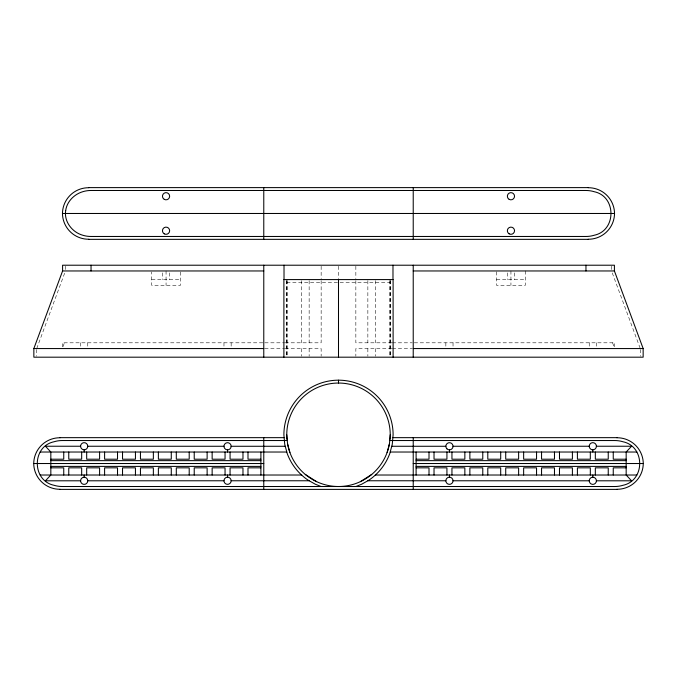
<?xml version="1.0" encoding="UTF-8"?>
<svg xmlns="http://www.w3.org/2000/svg" width="677" height="677" viewBox="0 0 677 677"><rect width="100%" height="100%" fill="white"/><g stroke="black" fill="none" stroke-linecap="round" stroke-linejoin="round"><path stroke-width="0.51" stroke-dasharray="3.38 2.54" d="M36.727 348.562L64.738 272.924M63.003 346.641L64.425 342.807M151.69 279.584L180.429 279.584M496.571 279.584L525.31 279.584M286.769 282.453L390.231 282.453M262.744 342.807L62.292 342.807L62.292 346.751M264.8 342.807L284.645 342.807M285.169 342.807L321.152 342.807L321.152 279.584M391.831 342.807L355.848 342.807L355.848 279.584M392.355 342.807L412.2 342.807M414.256 342.807L614.708 342.807L614.708 346.751M264.8 348.562L284.645 348.562M285.169 348.562L321.152 348.562L321.152 356.22M391.831 348.562L355.848 348.562L355.848 356.22M392.355 348.562L412.2 348.562M612.262 272.924L640.273 348.562M612.575 342.807L613.997 346.641M640.273 349.518L640.273 356.22M611.534 266.171L611.534 270.005M596.42 342.807L596.42 346.641M589.235 342.807L589.235 346.641M525.31 270.961L525.31 285.33L496.571 285.33L496.571 270.961M514.537 272.873L514.537 279.584M510.94 270.961L510.94 285.33M507.352 272.873L507.352 279.584M453.031 342.807L453.031 346.641M445.847 342.807L445.847 346.641M390.231 280.54L390.231 357.185M390.104 280.54L390.104 356.127M389.876 280.54L389.876 356.127M375.337 280.633L375.337 342.807M375.337 348.562L375.337 356.22M367.856 280.633L367.856 342.807M367.856 348.562L367.856 356.22M355.848 266.239L355.848 278.552M338.5 266.239L338.5 278.552M321.152 266.239L321.152 278.552M309.144 280.633L309.144 342.807M309.144 348.562L309.144 356.22M301.663 280.633L301.663 342.807M301.663 348.562L301.663 356.22M287.124 280.54L287.124 356.127M286.896 280.54L286.896 356.127M286.769 280.54L286.735 357.185M231.153 342.807L231.153 346.641M223.969 342.807L223.969 346.641M180.429 271.985L180.429 285.33L151.69 285.33L151.69 271.985M169.648 272.873L169.648 279.584M166.06 270.961L166.06 285.33M162.463 272.873L162.463 279.584M87.765 342.807L87.765 346.641M80.58 342.807L80.58 346.641M65.466 266.171L65.466 270.005M36.727 349.518L36.727 356.22"/><path stroke-width="1.02" d="M387.117 452.473L389.444 443.765L390.231 434.778M33.85 348.562L62.589 270.961L62.589 265.215L614.411 265.215L614.411 270.961L643.15 348.562L643.15 357.185L33.85 357.185L33.85 348.562L263.776 348.562M287.124 440.532L62.292 440.532A28.18 28.18 0 0 0 54.075 441.751C31.717 446.363 31.717 480.687 54.075 485.291A28.18 28.18 0 0 0 62.292 486.509L614.708 486.518A28.18 28.18 0 0 0 622.925 485.299C645.283 480.687 645.283 446.355 622.925 441.751A28.18 28.18 0 0 0 614.708 440.532L389.876 440.532M355.848 486.518L361.577 484.275L367.856 480.763A40.755 40.755 0 0 0 375.337 475.017L377.114 473.392A54.609 54.609 0 0 0 389.817 453.455L392.279 444.264L393.109 434.778A54.609 54.609 0 0 0 338.5 380.178A54.609 54.609 0 0 0 283.891 434.778L284.721 444.264L287.183 453.455A54.609 54.609 0 0 0 299.886 473.392L301.663 475.017A40.755 40.755 0 0 0 309.144 480.763L315.423 484.275L321.152 486.518M371.749 474.408L360.367 481.669M88.814 187.614L588.186 187.614M62.589 213.475L614.411 213.475M88.814 239.345L588.186 239.345M62.589 270.961L263.776 270.961M413.224 270.961L614.411 270.961M413.224 348.562L643.15 348.562M60.067 437.655L284.018 437.655M392.982 437.655L616.933 437.655M80.58 446.245L45.435 446.236L50.834 452.024L50.834 475.017L45.435 480.805L80.58 480.797M87.765 446.245A3.597 3.597 0 0 1 82.382 449.35A3.597 3.597 0 0 1 82.382 443.13A3.597 3.597 0 0 1 87.765 446.245L223.969 446.27M231.153 446.27A3.597 3.597 0 0 1 225.763 449.384A3.597 3.597 0 0 1 225.763 443.156A3.597 3.597 0 0 1 231.153 446.27L285.169 446.278M391.831 446.278L445.847 446.27M453.031 446.27L589.235 446.245M596.42 446.245A3.597 3.597 0 0 0 591.029 443.13A3.597 3.597 0 0 0 591.029 449.35A3.597 3.597 0 0 0 596.42 446.245L631.565 446.236L626.166 452.024L626.166 475.017L631.565 480.805L596.42 480.797A3.597 3.597 0 0 0 591.029 477.691A3.597 3.597 0 0 0 591.029 483.911A3.597 3.597 0 0 0 596.42 480.797M40.146 452.024L286.735 452.024M390.265 452.024L636.854 452.024M50.834 459.209L63.748 459.209L63.748 452.024M260.899 459.209L247.994 459.209L247.994 452.024M416.101 459.209L429.006 459.209L429.006 452.024M626.166 459.209L613.252 459.209L613.252 452.024M50.834 460.648L260.899 460.648M416.101 460.648L626.166 460.648M33.85 463.525L263.776 463.525M413.224 463.525L643.15 463.525M50.834 466.394L260.899 466.394M416.101 466.394L626.166 466.394M50.834 467.832L63.748 467.832L63.748 475.017M260.899 467.832L247.994 467.832L247.994 475.017M416.101 467.832L429.006 467.832L429.006 475.017M626.166 467.832L613.252 467.832L613.252 475.017M40.146 475.017L301.663 475.017M375.337 475.017L636.854 475.017M87.765 480.797A3.597 3.597 0 0 0 82.382 477.691A3.597 3.597 0 0 0 82.382 483.911A3.597 3.597 0 0 0 87.765 480.797L223.969 480.772M231.153 480.772A3.597 3.597 0 0 0 225.763 477.657A3.597 3.597 0 0 0 225.763 483.886A3.597 3.597 0 0 0 231.153 480.772L309.144 480.763M367.856 480.763L445.847 480.772M453.031 480.772A3.597 3.597 0 0 1 447.641 483.886A3.597 3.597 0 0 1 447.641 477.657A3.597 3.597 0 0 1 453.031 480.772L589.235 480.797M60.067 489.386L616.933 489.386M316.633 481.669L305.251 474.408M289.883 452.473L287.556 443.765L286.769 434.778M608.242 452.024L608.242 459.209L595.328 459.209L595.328 452.024M608.242 475.017L608.242 467.832L595.328 467.832L595.328 475.017M592.824 449.833L592.824 452.024M592.824 475.017L592.824 477.209M590.319 452.024L590.319 459.209L577.405 459.209L577.405 452.024M590.319 475.017L590.319 467.832L577.405 467.832L577.405 475.017M585.96 265.215L585.96 270.961M572.395 452.024L572.395 459.209L559.481 459.209L559.481 452.024M572.395 475.017L572.395 467.832L559.481 467.832L559.481 475.017M554.471 452.024L554.471 459.209L541.558 459.209L541.558 452.024M554.471 475.017L554.471 467.832L541.558 467.832L541.558 475.017M536.548 452.024L536.548 459.209L523.643 459.209L523.643 452.024M536.548 475.017L536.548 467.832L523.643 467.832L523.643 475.017M518.624 452.024L518.624 459.209L505.719 459.209L505.719 452.024M518.624 475.017L518.624 467.832L505.719 467.832L505.719 475.017M500.701 452.024L500.701 459.209L487.795 459.209L487.795 452.024M500.701 475.017L500.701 467.832L487.795 467.832L487.795 475.017M482.777 452.024L482.777 459.209L469.872 459.209L469.872 452.024M482.777 475.017L482.777 467.832L469.872 467.832L469.872 475.017M464.854 452.024L464.854 459.209L451.948 459.209L451.948 452.024M464.854 475.017L464.854 467.832L451.948 467.832L451.948 475.017M449.443 449.866L449.443 452.024M449.443 475.017L449.443 477.183M446.93 452.024L446.93 459.209L434.025 459.209L434.025 452.024M446.93 475.017L446.93 467.832L434.025 467.832L434.025 475.017M416.101 452.024L416.101 475.017M413.224 187.614L413.224 239.345M413.224 265.215L413.224 357.185M413.224 437.655L413.224 489.386M393.109 357.185L393.109 279.584L283.891 279.584L283.891 357.185M392.982 265.215L392.982 279.584M338.5 279.584L338.5 357.185M338.5 380.178L338.5 383.047A51.731 51.731 0 0 1 390.037 439.288M284.018 265.215L284.018 279.584M263.776 187.614L263.776 239.345M263.776 265.215L263.776 357.185M263.776 437.655L263.776 489.386M260.899 452.024L260.899 475.017M242.975 452.024L242.975 459.209L230.07 459.209L230.07 452.024M242.975 475.017L242.975 467.832L230.07 467.832L230.07 475.017M227.557 449.866L227.557 452.024M227.557 475.017L227.557 477.183M225.052 452.024L225.052 459.209L212.146 459.209L212.146 452.024M225.052 475.017L225.052 467.832L212.146 467.832L212.146 475.017M207.128 452.024L207.128 459.209L194.223 459.209L194.223 452.024M207.128 475.017L207.128 467.832L194.223 467.832L194.223 475.017M189.205 452.024L189.205 459.209L176.299 459.209L176.299 452.024M189.205 475.017L189.205 467.832L176.299 467.832L176.299 475.017M171.281 452.024L171.281 459.209L158.376 459.209L158.376 452.024M171.281 475.017L171.281 467.832L158.376 467.832L158.376 475.017M153.357 452.024L153.357 459.209L140.452 459.209L140.452 452.024M153.357 475.017L153.357 467.832L140.452 467.832L140.452 475.017M135.442 452.024L135.442 459.209L122.529 459.209L122.529 452.024M135.442 475.017L135.442 467.832L122.529 467.832L122.529 475.017M117.519 452.024L117.519 459.209L104.605 459.209L104.605 452.024M117.519 475.017L117.519 467.832L104.605 467.832L104.605 475.017M99.595 452.024L99.595 459.209L86.681 459.209L86.681 452.024M99.595 475.017L99.595 467.832L86.681 467.832L86.681 475.017M91.04 265.215L91.04 270.961M84.176 449.833L84.176 452.024M84.176 475.017L84.176 477.209M81.672 452.024L81.672 459.209L68.758 459.209L68.758 452.024M81.672 475.017L81.672 467.832L68.758 467.832L68.758 475.017M286.963 439.288A51.731 51.731 0 0 1 338.5 383.047M389.444 443.765A51.731 51.731 0 0 1 287.556 443.765M616.933 437.765A26.073 26.073 0 0 1 643.277 463.517A26.073 26.073 0 0 1 616.933 489.276M60.067 437.765A26.073 26.073 0 0 0 33.723 463.517A26.073 26.073 0 0 0 60.067 489.276M588.195 187.724A26.073 26.073 0 0 1 614.538 213.475A26.073 26.073 0 0 1 588.195 239.235M88.805 187.724A26.073 26.073 0 0 0 62.462 213.475A26.073 26.073 0 0 0 88.805 239.235M65.686 210.479C63.866 221.658 72.278 232.338 82.814 235.249A28.18 28.18 0 0 0 91.04 236.468L585.96 236.468A28.18 28.18 0 0 0 594.186 235.249C616.544 230.637 616.544 196.313 594.186 191.709A28.18 28.18 0 0 0 585.96 190.491L91.04 190.482A28.18 28.18 0 0 0 82.814 191.701C74.275 194.206 66.947 201.484 65.686 210.479M446.896 448.809A3.597 3.597 0 0 0 452.913 447.201A3.597 3.597 0 0 0 448.512 442.8A3.597 3.597 0 0 0 446.896 448.809M509.146 199.343A3.597 3.597 0 0 0 514.537 196.237A3.597 3.597 0 0 0 509.146 193.123A3.597 3.597 0 0 0 509.146 199.343M509.146 233.836A3.597 3.597 0 0 0 514.537 230.722A3.597 3.597 0 0 0 509.146 227.607A3.597 3.597 0 0 0 509.146 233.836M164.257 199.343A3.597 3.597 0 0 0 169.648 196.237A3.597 3.597 0 0 0 164.257 193.123A3.597 3.597 0 0 0 164.257 199.343M164.257 233.836A3.597 3.597 0 0 0 169.648 230.722A3.597 3.597 0 0 0 164.257 227.607A3.597 3.597 0 0 0 164.257 233.836"/></g></svg>
